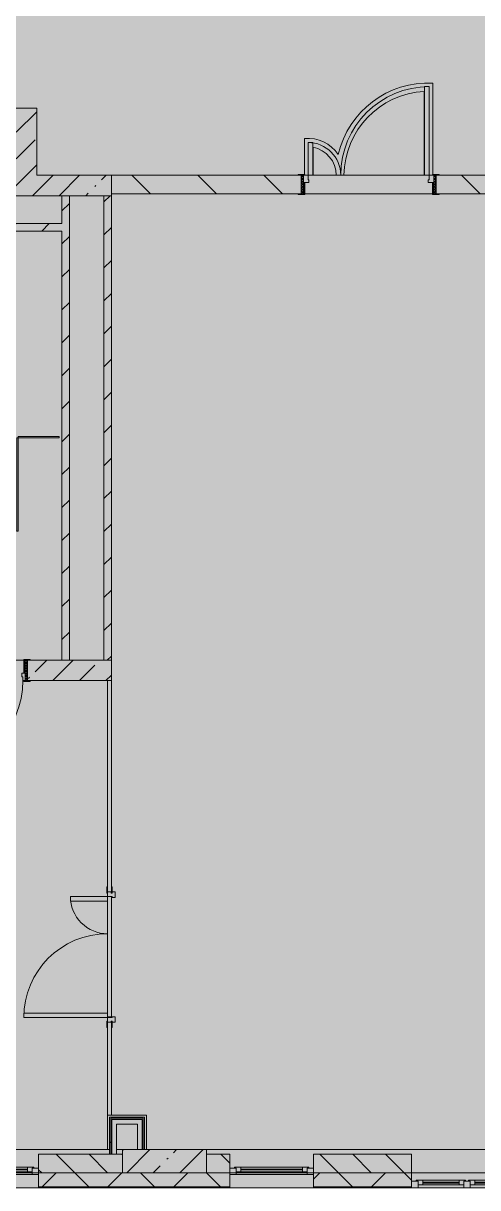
# Model space of a CAD drawing. Header units: millimetres. Extents: x 81632 to 272167, y -8553 to 29000.
# Drawn here: x 245626 to 250501, y -258 to 12229 of the extents above; entities that cross this region are included whole.
import ezdxf

# ---------------------------------------------------------------- set-up
doc = ezdxf.new("R2010")
doc.units = ezdxf.units.MM
doc.layers.add('A-DETL-GENF-1', color=7, linetype='Continuous', lineweight=9, true_color=0xc0c0c0, transparency=0.4)
for name, color, linetype, lineweight, true_color in [('A-DOOR-4', 7, 'Continuous', 5, 0xb7b7b7), ('A-DOOR-5', 7, 'Continuous', 5, 0xe2e2e2), ('A-DOOR-6', 7, 'Continuous', 5, 0xaaaaaa), ('A-DOOR-8', 7, 'Continuous', 5, 0x737373), ('A-DOOR-FRAM-4', 7, 'Continuous', 5, 0xe2e2e2), ('A-DOOR-FRAM-5', 7, 'Continuous', 5, 0xb7b7b7), ('A-DOOR-FRAM-6', 7, 'Continuous', 5, 0xaaaaaa), ('A-FLOR-2', 7, 'Continuous', 5, 0xb7b7b7), ('A-GENM-1', 7, 'Continuous', 5, 0x737373), ('A-GENM-2', 7, 'Continuous', 5, 0xe2ddcd), ('A-GLAZ-2', 7, 'Continuous', 5, 0x737373), ('A-WALL-3', 7, 'Continuous', 5, 0x737373), ('A-WALL-4', 7, 'Continuous', 9, 0x737373), ('I-WALL-1', 7, 'Continuous', 5, 0xe7e7e7), ('I-WALL-4', 7, 'Continuous', 5, 0x737373), ('S-COLS-2', 7, 'Continuous', 5, 0x737373)]:
    doc.layers.add(name, color=color, linetype=linetype, lineweight=lineweight, true_color=true_color)
for name, color, linetype, lineweight in [('A-WALL-2', 7, 'Continuous', 5), ('I-WALL-3', 7, 'Continuous', 5), ('S-COLS-1', 7, 'Continuous', 5)]:
    doc.layers.add(name, color=color, linetype=linetype, lineweight=lineweight)
pattern_1 = [(45, (144961.33, 0), (-176.7767, 176.7767), [])]
pattern_2 = [(45, (144961.33, 0), (-285.1231, 285.1231), []), (45, (145246.45, 0), (-285.1231, 285.1231), [504.031, -100.806, 16.764, -84.042])]
pattern_3 = [(45, (144961.3, 0), (-530.33, 530.33), []), (135, (144961.3, 0), (-530.33, -530.33), [])]

# ---------------------------------------------------------------- blocks, each defined once
blk = doc.blocks.new('110_Дверь_СКБ_1Ст_Внутренняя1 - Д-7а_л__950x2100h_Туалет-V76-2_6_3_птичка')
at = {"layer": 'A-DOOR-5'}
h = blk.add_hatch(color=256, dxfattribs=at)
h.paths.add_polyline_path([(487.5, 110), (487.5, 70), (477.5, 70), (477.5, 30), (512.5, 30), (512.5, 110)])
h.paths.add_polyline_path([(-462.5, 110), (-487.5, 110), (-487.5, 30), (-452.5, 30), (-452.5, 70), (-462.5, 70)])
at = {"layer": 'A-DOOR-6'}
h = blk.add_hatch(dxfattribs=at)
h.set_pattern_fill('FP_11', color=256, style=0, pattern_type=2)
h.set_pattern_definition([(135, (1776.41, 174.685), (-14.14214, -14.14214), []), (225, (1776.41, 174.685), (14.14214, -14.14214), [])])
h.paths.add_polyline_path([(537.5, 110), (512.5, 110), (512.5, -110), (537.5, -110)])
at = {"layer": 'A-DOOR-FRAM-4'}
for points in [[(447.5, 1060), (447.5, 110), (487.5, 110), (487.5, 1060)], [(-542.5, 118), (-542.5, 110), (-472.5, 110), (-472.5, 118)], [(-472.5, 30), (-487.5, 30), (-487.5, -110), (-472.5, -110)], [(567.5, 118), (497.5, 118), (497.5, 110), (567.5, 110)], [(512.5, 30), (497.5, 30), (497.5, -110), (512.5, -110)], [(-542.5, -110), (-542.5, -118), (-472.5, -118), (-472.5, -110)], [(567.5, -110), (497.5, -110), (497.5, -118), (567.5, -118)]]:
    blk.add_hatch(color=256, dxfattribs=at).paths.add_polyline_path(points)
at = {"layer": 'A-DOOR-FRAM-6'}
h = blk.add_hatch(dxfattribs=at)
h.set_pattern_fill('FP_12', color=256, style=0, pattern_type=2)
h.set_pattern_definition([(45, (-346.384, 174.685), (-14.1421, 14.1421), []), (135, (-346.384, 174.685), (-14.1421, -14.1421), [])])
h.paths.add_polyline_path([(-487.5, 110), (-512.5, 110), (-512.5, -110), (-487.5, -110)])
at = {"layer": 'A-DOOR-4'}
for p, q in [((487.5, 1060), (447.5, 1060)), ((447.5, 1060), (447.5, 110)), ((487.5, 110), (487.5, 1060)), ((447.5, 110), (487.5, 110))]:
    blk.add_line(p, q, dxfattribs=at)
blk.add_arc((487.5, 110), 950, 90, 180, dxfattribs=at)
at = {"layer": 'A-DOOR-FRAM-5'}
for p, q in [((-472.5, 118), (-542.5, 118)), ((-542.5, 118), (-542.5, 110)), ((-542.5, 110), (-472.5, 110)), ((-487.5, 110), (-512.5, 110)), ((-512.5, 110), (-512.5, -110)), ((-462.5, 110), (-487.5, 110)), ((-487.5, 110), (-487.5, 30)), ((-487.5, -110), (-487.5, 110)), ((-472.5, 110), (-487.5, 110)), ((-487.5, 110), (-487.5, 109)), ((-487.5, 109), (-472.5, 109)), ((-487.5, 30), (-452.5, 30)), ((-472.5, 30), (-487.5, 30)), ((-487.5, 30), (-487.5, -110)), ((-472.5, 110), (-472.5, 118)), ((-472.5, 109), (-472.5, 110)), ((-472.5, -110), (-472.5, 30)), ((-462.5, 70), (-462.5, 110)), ((-452.5, 70), (-462.5, 70)), ((-452.5, 30), (-452.5, 70)), ((487.5, 70), (477.5, 70)), ((477.5, 70), (477.5, 30)), ((477.5, 30), (512.5, 30)), ((487.5, 110), (487.5, 70)), ((512.5, 110), (487.5, 110)), ((567.5, 118), (497.5, 118)), ((497.5, 118), (497.5, 110)), ((512.5, 110), (497.5, 110)), ((497.5, 110), (497.5, 109)), ((497.5, 110), (567.5, 110)), ((497.5, 109), (512.5, 109)), ((512.5, 30), (497.5, 30)), ((497.5, 30), (497.5, -110)), ((512.5, 30), (512.5, 110)), ((537.5, 110), (512.5, 110)), ((512.5, 110), (512.5, -110)), ((512.5, 109), (512.5, 110)), ((512.5, -110), (512.5, 30)), ((537.5, -110), (537.5, 110)), ((567.5, 110), (567.5, 118)), ((-472.5, -110), (-542.5, -110)), ((-542.5, -110), (-542.5, -118)), ((-542.5, -118), (-472.5, -118)), ((-512.5, -110), (-487.5, -110)), ((-487.5, -110), (-472.5, -110)), ((-472.5, -118), (-472.5, -110)), ((497.5, -110), (512.5, -110)), ((567.5, -110), (497.5, -110)), ((497.5, -110), (497.5, -118)), ((497.5, -118), (567.5, -118)), ((512.5, -110), (537.5, -110)), ((567.5, -118), (567.5, -110))]:
    blk.add_line(p, q, dxfattribs=at)
blk = doc.blocks.new('BSC_Колонна _Прямоугольная - 250х900-V78-2_6_3_птичка')
at = {"layer": 'S-COLS-1'}
h = blk.add_hatch(dxfattribs=at)
h.set_pattern_fill('FP_105', color=256, style=0, pattern_type=2)
h.set_pattern_definition([(45, (-102180, -25), (-285.1231, 285.1231), []), (45, (-101894.88, -25), (-285.1231, 285.1231), [504.031, -100.806, 16.764, -84.042])])
h.paths.add_polyline_path([(450, -125), (450, 125), (-450, 125), (-450, -125), (-396, -125)])
at = {"layer": 'S-COLS-2'}
for p, q in [((450, 125), (-450, 125)), ((-450, 125), (-450, -125)), ((450, -125), (450, 125)), ((-450, -125), (450, -125))]:
    blk.add_line(p, q, dxfattribs=at)
blk = doc.blocks.new('110_Дверь_СКБ_2Ст - Д-6_л__ ДОО_Дв_1450x2100h_Дверь из раздевальной в коридор-V80-2_6_3_птичка')
at = {"layer": 'A-DOOR-5'}
for points in [[(662.5, 100), (662.5, 1050), (612.5, 1050), (612.5, 100)], [(-587.5, 100), (-587.5, 450), (-637.5, 450), (-637.5, 100)]]:
    blk.add_hatch(color=256, dxfattribs=at).paths.add_polyline_path(points)
h = blk.add_hatch(color=256, dxfattribs=at)
h.paths.add_polyline_path([(652.5, 20), (712.5, 20), (712.5, 100), (662.5, 100), (662.5, 50), (652.5, 50)])
h.paths.add_polyline_path([(-687.5, 20), (-627.5, 20), (-627.5, 50), (-637.5, 50), (-637.5, 100), (-687.5, 100)])
at = {"layer": 'A-DOOR-6'}
h = blk.add_hatch(dxfattribs=at)
h.set_pattern_fill('FP_17', color=256, style=0, pattern_type=2)
h.set_pattern_definition([(135, (1576.41, 164.685), (-14.14214, -14.14214), []), (225, (1576.41, 164.685), (14.14214, -14.14214), [])])
h.paths.add_polyline_path([(737.5, -100), (737.5, 100), (712.5, 100), (712.5, -100)])
at = {"layer": 'A-DOOR-FRAM-4'}
for points in [[(-672.5, 100), (-672.5, 108), (-742.5, 108), (-742.5, 100)], [(-672.5, -100), (-672.5, 20), (-687.5, 20), (-687.5, -100)], [(767.5, 100), (767.5, 108), (697.5, 108), (697.5, 100)], [(712.5, -100), (712.5, 20), (697.5, 20), (697.5, -100)], [(-672.5, -108), (-672.5, -100), (-742.5, -100), (-742.5, -108)], [(767.5, -108), (767.5, -100), (697.5, -100), (697.5, -108)]]:
    blk.add_hatch(color=256, dxfattribs=at).paths.add_polyline_path(points)
at = {"layer": 'A-DOOR-FRAM-6'}
h = blk.add_hatch(dxfattribs=at)
h.set_pattern_fill('FP_18', color=256, style=0, pattern_type=2)
h.set_pattern_definition([(45, (-546.384, 164.685), (-14.1421, 14.1421), []), (135, (-546.384, 164.685), (-14.1421, -14.1421), [])])
h.paths.add_polyline_path([(-687.5, -100), (-687.5, 100), (-712.5, 100), (-712.5, -100)])
at = {"layer": 'A-DOOR-4'}
for p, q in [((662.5, 1050), (612.5, 1050)), ((612.5, 1050), (612.5, 100)), ((662.5, 100), (662.5, 1050)), ((-637.5, 450), (-637.5, 100)), ((-587.5, 450), (-637.5, 450)), ((-587.5, 100), (-587.5, 450)), ((-637.5, 100), (-587.5, 100)), ((612.5, 100), (662.5, 100))]:
    blk.add_line(p, q, dxfattribs=at)
for centre, radius, start, end in [((662.5, 100), 950, 90, 180), ((-637.5, 100), 350, 360, 90)]:
    blk.add_arc(centre, radius, start, end, dxfattribs=at)
at = {"layer": 'A-DOOR-FRAM-5'}
for p, q in [((-672.5, 108), (-742.5, 108)), ((-742.5, 108), (-742.5, 100)), ((-742.5, 100), (-672.5, 100)), ((-687.5, 100), (-712.5, 100)), ((-712.5, 100), (-712.5, -100)), ((-637.5, 100), (-687.5, 100)), ((-687.5, 100), (-687.5, 20)), ((-687.5, -100), (-687.5, 100)), ((-687.5, 20), (-627.5, 20)), ((-672.5, 20), (-687.5, 20)), ((-687.5, 20), (-687.5, -100)), ((-672.5, 100), (-672.5, 108)), ((-672.5, -100), (-672.5, 20)), ((-637.5, 50), (-637.5, 100)), ((-627.5, 50), (-637.5, 50)), ((-627.5, 20), (-627.5, 50)), ((662.5, 50), (652.5, 50)), ((652.5, 50), (652.5, 20)), ((652.5, 20), (712.5, 20)), ((662.5, 100), (662.5, 50)), ((712.5, 100), (662.5, 100)), ((767.5, 108), (697.5, 108)), ((697.5, 108), (697.5, 100)), ((697.5, 100), (767.5, 100)), ((712.5, 20), (697.5, 20)), ((697.5, 20), (697.5, -100)), ((712.5, 20), (712.5, 100)), ((737.5, 100), (712.5, 100)), ((712.5, 100), (712.5, -100)), ((712.5, -100), (712.5, 20)), ((737.5, -100), (737.5, 100)), ((767.5, 100), (767.5, 108)), ((-672.5, -100), (-742.5, -100)), ((-742.5, -100), (-742.5, -108)), ((-742.5, -108), (-672.5, -108)), ((-712.5, -100), (-687.5, -100)), ((-687.5, -100), (-672.5, -100)), ((-672.5, -108), (-672.5, -100)), ((697.5, -100), (712.5, -100)), ((767.5, -100), (697.5, -100)), ((697.5, -100), (697.5, -108)), ((697.5, -108), (767.5, -108)), ((712.5, -100), (737.5, -100)), ((767.5, -108), (767.5, -100))]:
    blk.add_line(p, q, dxfattribs=at)
blk = doc.blocks.new('120_Окно_СКБ_1Ст - 120_Окно_СКБ_1Ст 900х2500_h_ с форточкой-22876038-2_6_3_птичка')
at = {"layer": 'A-GLAZ-2'}
for p, q in [((-450, -127), (-450, -57)), ((-450, -57), (-380, -57)), ((450, -57), (-450, -57)), ((-380, -57), (-380, -127)), ((380, -87), (-380, -87)), ((-380, -87), (-380, -127)), ((-330, -137), (-330, -87)), ((-330, -107), (330, -107)), ((330, -117), (-330, -117)), ((330, -137), (330, -87)), ((380, -127), (380, -57)), ((380, -57), (450, -57)), ((380, -127), (380, -87)), ((450, -57), (450, -127)), ((-380, -127), (-450, -127)), ((-450, -127), (-400, -127)), ((-380, -127), (-400, -127)), ((-400, -127), (-400, -137)), ((-400, -137), (400, -137)), ((400, -137), (-400, -137)), ((450, -127), (380, -127)), ((400, -127), (380, -127)), ((400, -127), (450, -127)), ((400, -137), (400, -127))]:
    blk.add_line(p, q, dxfattribs=at)
blk = doc.blocks.new('120_Окно_СКБ_2Ст_Фрамуга сверху - 120_Окно_СКБ_2Ст_2300х2500_h_ ДОО-22877051-2_6_3_птичка')
at = {"layer": 'A-GLAZ-2'}
for p, q in [((-1150, 13), (-1150, 83)), ((-1150, 83), (-1080, 83)), ((1150, 83), (-1150, 83)), ((-1080, 13), (-1150, 13)), ((-1150, 13), (-1100, 13)), ((-1080, 13), (-1100, 13)), ((-1100, 13), (-1100, 3)), ((-1100, 3), (540, 3)), ((540, 3), (-1100, 3)), ((-1080, 83), (-1080, 13)), ((-1080, 83), (1080, 83)), ((520, 53), (-1080, 53)), ((-1080, 53), (-1080, 13)), ((-1030, 3), (-1030, 53)), ((-1030, 33), (470, 33)), ((470, 23), (-1030, 23)), ((470, 3), (470, 53)), ((520, 13), (520, 83)), ((520, 83), (590, 83)), ((520, 13), (520, 53)), ((590, 13), (520, 13)), ((540, 13), (520, 13)), ((540, 13), (570, 13)), ((540, 13), (570, 13)), ((540, 3), (540, 13)), ((590, 13), (570, 13)), ((570, 13), (570, 3)), ((570, 3), (1100, 3)), ((1100, 3), (570, 3)), ((590, 83), (590, 13)), ((1080, 53), (590, 53)), ((590, 53), (590, 13)), ((640, 3), (640, 53)), ((640, 33), (1030, 33)), ((1030, 23), (640, 23)), ((1030, 3), (1030, 53)), ((1080, 13), (1080, 83)), ((1080, 83), (1150, 83)), ((1080, 13), (1080, 53)), ((1150, 13), (1080, 13)), ((1100, 13), (1080, 13)), ((1100, 13), (1150, 13)), ((1100, 3), (1100, 13)), ((1150, 83), (1150, 13))]:
    blk.add_line(p, q, dxfattribs=at)
blk = doc.blocks.new('131_Сантехническая перегородка_Дверь МГН 2 - СД-1-V160-2_6_3_птичка')
at = {"layer": 'A-GENM-2'}
for points in [[(-430, 8), (-430, -8), (10, -8), (10, 8)], [(1010, 8), (1010, -8), (1110, -8), (1110, 8)]]:
    blk.add_hatch(color=256, dxfattribs=at).paths.add_polyline_path(points)
at = {"layer": 'A-DOOR-8'}
for p, q in [((10, 1008), (26, 1008)), ((10, 8), (10, 1008)), ((26, 8), (26, 1008)), ((10, 8), (26, 8))]:
    blk.add_line(p, q, dxfattribs=at)
blk.add_arc((10, 8), 1000, 360, 90, dxfattribs=at)
at = {"layer": 'A-GENM-1'}
for p, q in [((10, 8), (-430, 8)), ((-430, 8), (-430, -8)), ((10, -8), (10, 8)), ((1110, 8), (1010, 8)), ((1010, 8), (1010, -8)), ((1110, -8), (1110, 8)), ((-430, -8), (10, -8)), ((1010, -8), (1110, -8))]:
    blk.add_line(p, q, dxfattribs=at)
blk = doc.blocks.new('110_Дверь_СКБ_2Ст - Д-5_п__в составе перегородки _не входит в спец__-32680317-2_6_3_птичка')
at = {"layer": 'A-DOOR-5'}
h = blk.add_hatch(color=256, dxfattribs=at)
h.paths.add_polyline_path([(712, -20), (712, 60), (652, 60), (652, 30), (662, 30), (662, -20)])
h.paths.add_polyline_path([(-628, 60), (-688, 60), (-688, -20), (-638, -20), (-638, 30), (-628, 30)])
for points in [[(-588, -420), (-588, -20), (-638, -20), (-638, -420)], [(662, -20), (612, -20), (612, -920), (662, -920)]]:
    blk.add_hatch(color=256, dxfattribs=at).paths.add_polyline_path(points)
at = {"layer": 'A-DOOR-FRAM-4'}
for points in [[(-672, 28), (-742, 28), (-742, 20), (-672, 20)], [(768, 28), (698, 28), (698, 20), (768, 20)], [(-672, -20), (-742, -20), (-742, -28), (-672, -28)], [(768, -20), (698, -20), (698, -28), (768, -28)]]:
    blk.add_hatch(color=256, dxfattribs=at).paths.add_polyline_path(points)
at = {"layer": 'A-DOOR-4'}
for p, q in [((-638, -20), (-588, -20)), ((-638, -420), (-638, -20)), ((-588, -20), (-588, -420)), ((612, -20), (662, -20)), ((612, -920), (612, -20)), ((662, -20), (662, -920)), ((-588, -420), (-638, -420)), ((662, -920), (612, -920))]:
    blk.add_line(p, q, dxfattribs=at)
for centre, radius, start, end in [((-638, -20), 400, 270, 0), ((662, -20), 900, 180, 270)]:
    blk.add_arc(centre, radius, start, end, dxfattribs=at)
at = {"layer": 'A-DOOR-FRAM-5'}
for p, q in [((-742, 28), (-672, 28)), ((-742, 20), (-742, 28)), ((-672, 20), (-742, 20)), ((-688, 60), (-628, 60)), ((-688, -20), (-688, 60)), ((-688, 20), (-672, 20)), ((-688, 19), (-688, 20)), ((-672, 19), (-688, 19)), ((-672, 28), (-672, 20)), ((-672, 20), (-672, 19)), ((-638, 30), (-638, -20)), ((-628, 30), (-638, 30)), ((-628, 60), (-628, 30)), ((652, 60), (712, 60)), ((652, 30), (652, 60)), ((662, 30), (652, 30)), ((662, -20), (662, 30)), ((698, 20), (698, 28)), ((698, 28), (768, 28)), ((698, 19), (698, 20)), ((698, 20), (712, 20)), ((768, 20), (698, 20)), ((712, 19), (698, 19)), ((712, 60), (712, -20)), ((712, 20), (712, 19)), ((768, 28), (768, 20)), ((-742, -20), (-672, -20)), ((-742, -28), (-742, -20)), ((-672, -28), (-742, -28)), ((-638, -20), (-688, -20)), ((-672, -20), (-672, -28)), ((712, -20), (662, -20)), ((698, -28), (698, -20)), ((698, -20), (768, -20)), ((768, -28), (698, -28)), ((768, -20), (768, -28))]:
    blk.add_line(p, q, dxfattribs=at)

msp = doc.modelspace()

# ---------------------------------------------------------------- hatches: boundary and pattern name
at = {"layer": 'A-DETL-GENF-1'}
msp.add_hatch(color=256, dxfattribs=at).paths.add_polyline_path([(265654.7, -258), (270199.3, -258), (270199.3, 21558), (238269.3, 21558), (238269.3, 27348), (229821.3, 27348), (229821.3, 5750), (234163.3, 5750), (234163.3, -258), (264754.3, -258)])
at = {"layer": 'A-WALL-2'}
h = msp.add_hatch(dxfattribs=at)
h.set_pattern_fill('FP_75', color=256, style=0, pattern_type=2)
h.set_pattern_definition([(135, (144961.33, 0), (-176.7767, -176.7767), [])])
h.paths.add_polyline_path([(267791.3, -100), (267791.3, 100), (266991.3, 100), (266991.3, -100), (267455.6, -100)])
h.paths.add_polyline_path([(254849.2, -100), (255191.3, -100), (255191.3, 100), (253891.3, 100), (253891.3, -100), (254398.9, -100)])
h.paths.add_polyline_path([(259541.3, -100), (260591.3, -100), (260591.3, 100), (259541.3, 100)])
h.paths.add_polyline_path([(263853.8, -100), (264291.3, -100), (264291.3, 100), (263791.3, 100), (263791.3, -100)])
h.paths.add_polyline_path([(258391.3, -100), (258641.3, -100), (258641.3, 100), (258391.3, 100)])
h.paths.add_polyline_path([(243143.2, -100), (243991.3, -100), (243991.3, 100), (240641.3, 100), (240641.3, -100), (242242.7, -100)])
h.paths.add_polyline_path([(249791.3, -100), (249791.3, 100), (248741.3, 100), (248741.3, -100)])
h.paths.add_polyline_path([(245791.3, -100), (246691.3, -100), (246691.3, 100), (245791.3, 100)])
h.paths.add_polyline_path([(247645.5, -100), (247841.3, -100), (247841.3, 100), (247591.3, 100), (247591.3, -100)])
h.paths.add_polyline_path([(239741.3, -100), (239741.3, 100), (239491.3, 100), (239491.3, -100), (239541.3, -100)])
h.paths.add_polyline_path([(237691.3, -100), (237691.3, 100), (236891.3, 100), (236891.3, -100), (237290.2, -100)])
h = msp.add_hatch(dxfattribs=at)
h.set_pattern_fill('FP_65', color=256, style=0, pattern_type=2)
h.set_pattern_definition([(45, (144961.33, 0), (-353.5534, 353.5534), []), (135, (144961.33, 0), (-353.5534, -353.5534), [])])
h.paths.add_polyline_path([(265191.3, -250), (266091.3, -250), (266091.3, -100), (265191.3, -100)])
h.paths.add_polyline_path([(266991.3, -250), (267791.3, -250), (267791.3, -100), (266991.3, -100)])
h.paths.add_polyline_path([(269256.6, -250), (270041.3, -250), (270041.3, -100), (268691.3, -100), (268691.3, -250)])
h.paths.add_polyline_path([(260251.9, -250), (260591.3, -250), (260591.3, -100), (259541.3, -100), (259541.3, -250)])
h.paths.add_polyline_path([(262891.3, -250), (264291.3, -250), (264291.3, -100), (262891.3, -100)])
h.paths.add_polyline_path([(254849.2, -250), (255191.3, -250), (255191.3, -100), (253891.3, -100), (253891.3, -250), (253948.7, -250)])
h.paths.add_polyline_path([(257491.3, -250), (258641.3, -250), (258641.3, -100), (257491.3, -100), (257491.3, -151.3)])
h.paths.add_polyline_path([(252091.3, -250), (252991.3, -250), (252991.3, -100), (252091.3, -100)])
h.paths.add_polyline_path([(243143.2, -250), (244891.3, -250), (244891.3, -100), (240641.3, -100), (240641.3, -250), (242242.7, -250)])
h.paths.add_polyline_path([(238591.3, -250), (239741.3, -250), (239741.3, -100), (238591.3, -100)])
h.paths.add_polyline_path([(249791.3, -250), (249791.3, -100), (248741.3, -100), (248741.3, -250)])
h.paths.add_polyline_path([(247841.3, -250), (247841.3, -100), (245791.3, -100), (245791.3, -250), (247645.5, -250)])
h.paths.add_polyline_path([(237691.3, -250), (237691.3, -100), (236891.3, -100), (236891.3, -250)])
h.paths.add_polyline_path([(235939.5, -250), (235991.3, -250), (235991.3, -100), (234171.3, -100), (234171.3, -250)])
at = {"layer": 'I-WALL-1'}
for points in [[(246851.3, 425), (246901.3, 425), (246901.3, 475), (246576.3, 475), (246576.3, 425), (246745, 425)], [(246626.3, 100), (246626.3, 425), (246576.3, 425), (246576.3, 100)], [(246901.3, 150), (246901.3, 425), (246851.3, 425), (246851.3, 150)]]:
    msp.add_hatch(color=256, dxfattribs=at).paths.add_polyline_path(points)
at = {"layer": 'I-WALL-3'}
h = msp.add_hatch(dxfattribs=at)
h.set_pattern_fill('FP_73', color=256, style=0, pattern_type=2)
h.set_pattern_definition(pattern_2)
h.paths.add_polyline_path([(245770.3, 10600), (245770.3, 11320), (245550.3, 11320), (245550.3, 10600)])
h = msp.add_hatch(dxfattribs=at)
h.set_pattern_fill('FP_73', color=256, style=0, pattern_type=2)
h.set_pattern_definition(pattern_2)
h.paths.add_polyline_path([(239251.3, 10380), (246571.3, 10380), (246571.3, 10600), (239171.3, 10600), (239171.3, 10380)])
h = msp.add_hatch(dxfattribs=at)
h.set_pattern_fill('FP_76', color=256, style=0, pattern_type=2)
h.set_pattern_definition([(135, (144961.33, 0), (-353.5534, -353.5534), [])])
h.paths.add_polyline_path([(246571.3, 10400), (248606.3, 10400), (248606.3, 10600), (246571.3, 10600), (246571.3, 10419.3)])
h.paths.add_polyline_path([(250056.3, 10400), (252091.3, 10400), (252091.3, 10600), (250056.3, 10600), (250056.3, 10419.3)])
h = msp.add_hatch(dxfattribs=at)
h.set_pattern_fill('FP_77', color=256, style=0, pattern_type=2)
h.set_pattern_definition(pattern_1)
h.paths.add_polyline_path([(246041.3, 5400), (246121.3, 5400), (246121.3, 10380), (246041.3, 10380), (246041.3, 5968.5)])
h = msp.add_hatch(dxfattribs=at)
h.set_pattern_fill('FP_77', color=256, style=0, pattern_type=2)
h.set_pattern_definition(pattern_1)
h.paths.add_polyline_path([(246571.3, 5400), (246571.3, 10380), (246491.3, 10380), (246491.3, 5400)])
h = msp.add_hatch(dxfattribs=at)
h.set_pattern_fill('FP_77', color=256, style=0, pattern_type=2)
h.set_pattern_definition(pattern_1)
h.paths.add_polyline_path([(246041.3, 10000), (246041.3, 10080), (239251.3, 10080), (239251.3, 10000), (244944.1, 10000)])
h = msp.add_hatch(dxfattribs=at)
h.set_pattern_fill('FP_73', color=256, style=0, pattern_type=2)
h.set_pattern_definition(pattern_2)
h.paths.add_polyline_path([(246571.3, 5180), (246571.3, 5400), (245671.3, 5400), (245671.3, 5180), (246531.3, 5180)])
h.paths.add_polyline_path([(244591.3, 5180), (244621.3, 5180), (244621.3, 5400), (239171.3, 5400), (239171.3, 5180), (241342.2, 5180)])
h = msp.add_hatch(dxfattribs=at)
h.set_pattern_fill('FP_159', color=256, style=0, pattern_type=2)
h.set_pattern_definition(pattern_3)
h.paths.add_polyline_path([(246563.8, 100), (246563.8, 487.5), (246551.3, 487.5), (246551.3, 100)])
h = msp.add_hatch(dxfattribs=at)
h.set_pattern_fill('FP_159', color=256, style=0, pattern_type=2)
h.set_pattern_definition(pattern_3)
h.paths.add_polyline_path([(246563.8, 100), (246576.3, 100), (246576.3, 475), (246563.8, 475), (246563.8, 405)])
h = msp.add_hatch(dxfattribs=at)
h.set_pattern_fill('FP_159', color=256, style=0, pattern_type=2)
h.set_pattern_definition(pattern_3)
h.paths.add_polyline_path([(246911.9, 150), (246913.8, 150), (246913.8, 475), (246901.3, 475), (246901.3, 150)])
h = msp.add_hatch(dxfattribs=at)
h.set_pattern_fill('FP_159', color=256, style=0, pattern_type=2)
h.set_pattern_definition(pattern_3)
h.paths.add_polyline_path([(246924.4, 150), (246926.3, 150), (246926.3, 487.5), (246913.8, 487.5), (246913.8, 150)])

# ---------------------------------------------------------------- linework, layer by layer
at = {"layer": 'A-FLOR-2'}
for p, q in [((249928.4, 11497.8), (249928.4, 10600)), ((250018.4, 10608), (250018.4, 11588.1)), ((248644.3, 10993.6), (248644.3, 10608)), ((248734.3, 10600), (248734.3, 10899.7)), ((248734.3, 10600), (249928.4, 10600)), ((246531.3, 1575), (246571.3, 1575)), ((246571.3, 1575), (246571.3, 1565)), ((246531.3, 150), (246531.3, 521)), ((246571.3, 521), (246947.3, 521)), ((246947.3, 521), (246947.3, 150))]:
    msp.add_line(p, q, dxfattribs=at)
for centre, radius, start, end in [((249975.9, 10589), 1000, 87.56236, 166.45029), ((249975.9, 10589), 910, 92.99005, 179.3074), ((248677.9, 10600), 395, 34.42231, 94.87345), ((248677.9, 10600), 305, 360, 79.33549)]:
    msp.add_arc(centre, radius, start, end, dxfattribs=at)
at = {"layer": 'A-WALL-3'}
for p, q in [((246691.3, 100), (245791.3, 100)), ((245791.3, 100), (245791.3, -258)), ((247841.3, 100), (247591.3, 100)), ((247841.3, -258), (247841.3, 100)), ((249791.3, 100), (248741.3, 100)), ((248741.3, 100), (248741.3, -258)), ((249791.3, -258), (249791.3, 100)), ((244891.3, -100), (245791.3, -100)), ((247841.3, -100), (248741.3, -100)), ((237691.3, -258), (252091.3, -258))]:
    msp.add_line(p, q, dxfattribs=at)
at = {"layer": 'A-WALL-4'}
for p, q in [((246041.3, 5400), (246121.3, 5400)), ((246491.3, 5400), (246571.3, 5400)), ((246571.3, 5180), (246531.3, 5180)), ((246551.3, 487.5), (246551.3, 425)), ((246563.8, 487.5), (246563.8, 100)), ((246913.8, 487.5), (246563.8, 487.5)), ((246576.3, 475), (246576.3, 100)), ((246901.3, 475), (246576.3, 475)), ((246901.3, 150), (246901.3, 475)), ((246913.8, 150), (246913.8, 487.5)), ((245791.3, -100), (246691.3, -100)), ((246691.3, -100), (245791.3, -100)), ((247591.3, -100), (247841.3, -100)), ((247841.3, -100), (247591.3, -100)), ((248741.3, -100), (249791.3, -100)), ((249791.3, -100), (248741.3, -100)), ((245791.3, -250), (247841.3, -250)), ((245791.3, -253), (247841.3, -253)), ((248741.3, -250), (249791.3, -250)), ((248741.3, -253), (249791.3, -253))]:
    msp.add_line(p, q, dxfattribs=at)
at = {"layer": 'I-WALL-4'}
for p, q in [((245770.3, 11320), (245550.3, 11320)), ((245770.3, 10600), (245770.3, 11320)), ((248576.3, 10600), (245770.3, 10600)), ((246571.3, 10600), (246571.3, 2970)), ((252611.3, 10600), (250086.3, 10600)), ((239251.3, 10380), (246571.3, 10380)), ((246041.3, 10380), (246041.3, 10080)), ((246121.3, 5400), (246121.3, 10380)), ((246491.3, 10380), (246491.3, 5400)), ((246571.3, 10400), (248576.3, 10400)), ((250016.3, 10400), (248646.3, 10400)), ((250086.3, 10400), (252091.3, 10400)), ((246041.3, 10080), (239251.3, 10080)), ((239251.3, 10000), (246041.3, 10000)), ((246041.3, 10000), (246041.3, 5400)), ((244661.3, 5400), (245631.3, 5400)), ((246041.3, 5400), (245701.3, 5400)), ((246491.3, 5400), (246121.3, 5400)), ((245701.3, 5180), (246531.3, 5180)), ((246531.3, 5180), (246531.3, 2970)), ((246531.3, 1615), (246531.3, 2815)), ((246571.3, 2865), (246571.3, 1575)), ((246531.3, 1460), (246531.3, 521)), ((246571.3, 521), (246571.3, 1460)), ((246531.3, 521), (246571.3, 521)), ((246551.3, 500), (246551.3, 100)), ((246926.3, 500), (246551.3, 500)), ((246926.3, 150), (246926.3, 500)), ((246626.3, 100), (246626.3, 425)), ((246626.3, 425), (246851.3, 425)), ((246851.3, 425), (246851.3, 150)), ((244891.3, 150), (246551.3, 150)), ((246626.3, 150), (246691.3, 150)), ((247591.3, 150), (252091.3, 150)), ((252091.3, -100), (249791.3, -100))]:
    msp.add_line(p, q, dxfattribs=at)

# ---------------------------------------------------------------- block references
at = {"layer": 'A-DOOR-4'}
msp.add_blockref('110_Дверь_СКБ_2Ст - Д-6_л__ ДОО_Дв_1450x2100h_Дверь из раздевальной в коридор-V80-2_6_3_птичка', (249318.8, 10500), dxfattribs=at)
for name, p, rotation in [('110_Дверь_СКБ_1Ст_Внутренняя1 - Д-7а_л__950x2100h_Туалет-V76-2_6_3_птичка', (245158.8, 5290), 180), ('110_Дверь_СКБ_2Ст - Д-5_п__в составе перегородки _не входит в спец__-32680317-2_6_3_птичка', (246551.3, 2227.5), 270)]:
    msp.add_blockref(name, p, dxfattribs=dict(at, rotation=rotation))
at = {"layer": 'A-GENM-1', "rotation": 180}
msp.add_blockref('131_Сантехническая перегородка_Дверь МГН 2 - СД-1-V160-2_6_3_птичка', (245582.8, 7791), dxfattribs=at)
at = {"layer": 'A-GLAZ-2', "rotation": 180}
for name, p in [('120_Окно_СКБ_1Ст - 120_Окно_СКБ_1Ст 900х2500_h_ с форточкой-22876038-2_6_3_птичка', (245341.3, -175)), ('120_Окно_СКБ_1Ст - 120_Окно_СКБ_1Ст 900х2500_h_ с форточкой-22876038-2_6_3_птичка', (248291.3, -175)), ('120_Окно_СКБ_2Ст_Фрамуга сверху - 120_Окно_СКБ_2Ст_2300х2500_h_ ДОО-22877051-2_6_3_птичка', (250941.3, -175))]:
    msp.add_blockref(name, p, dxfattribs=at)
at = {"layer": 'S-COLS-2'}
msp.add_blockref('BSC_Колонна _Прямоугольная - 250х900-V78-2_6_3_птичка', (247141.3, 25), dxfattribs=at)

doc.saveas('drawing.dxf')
